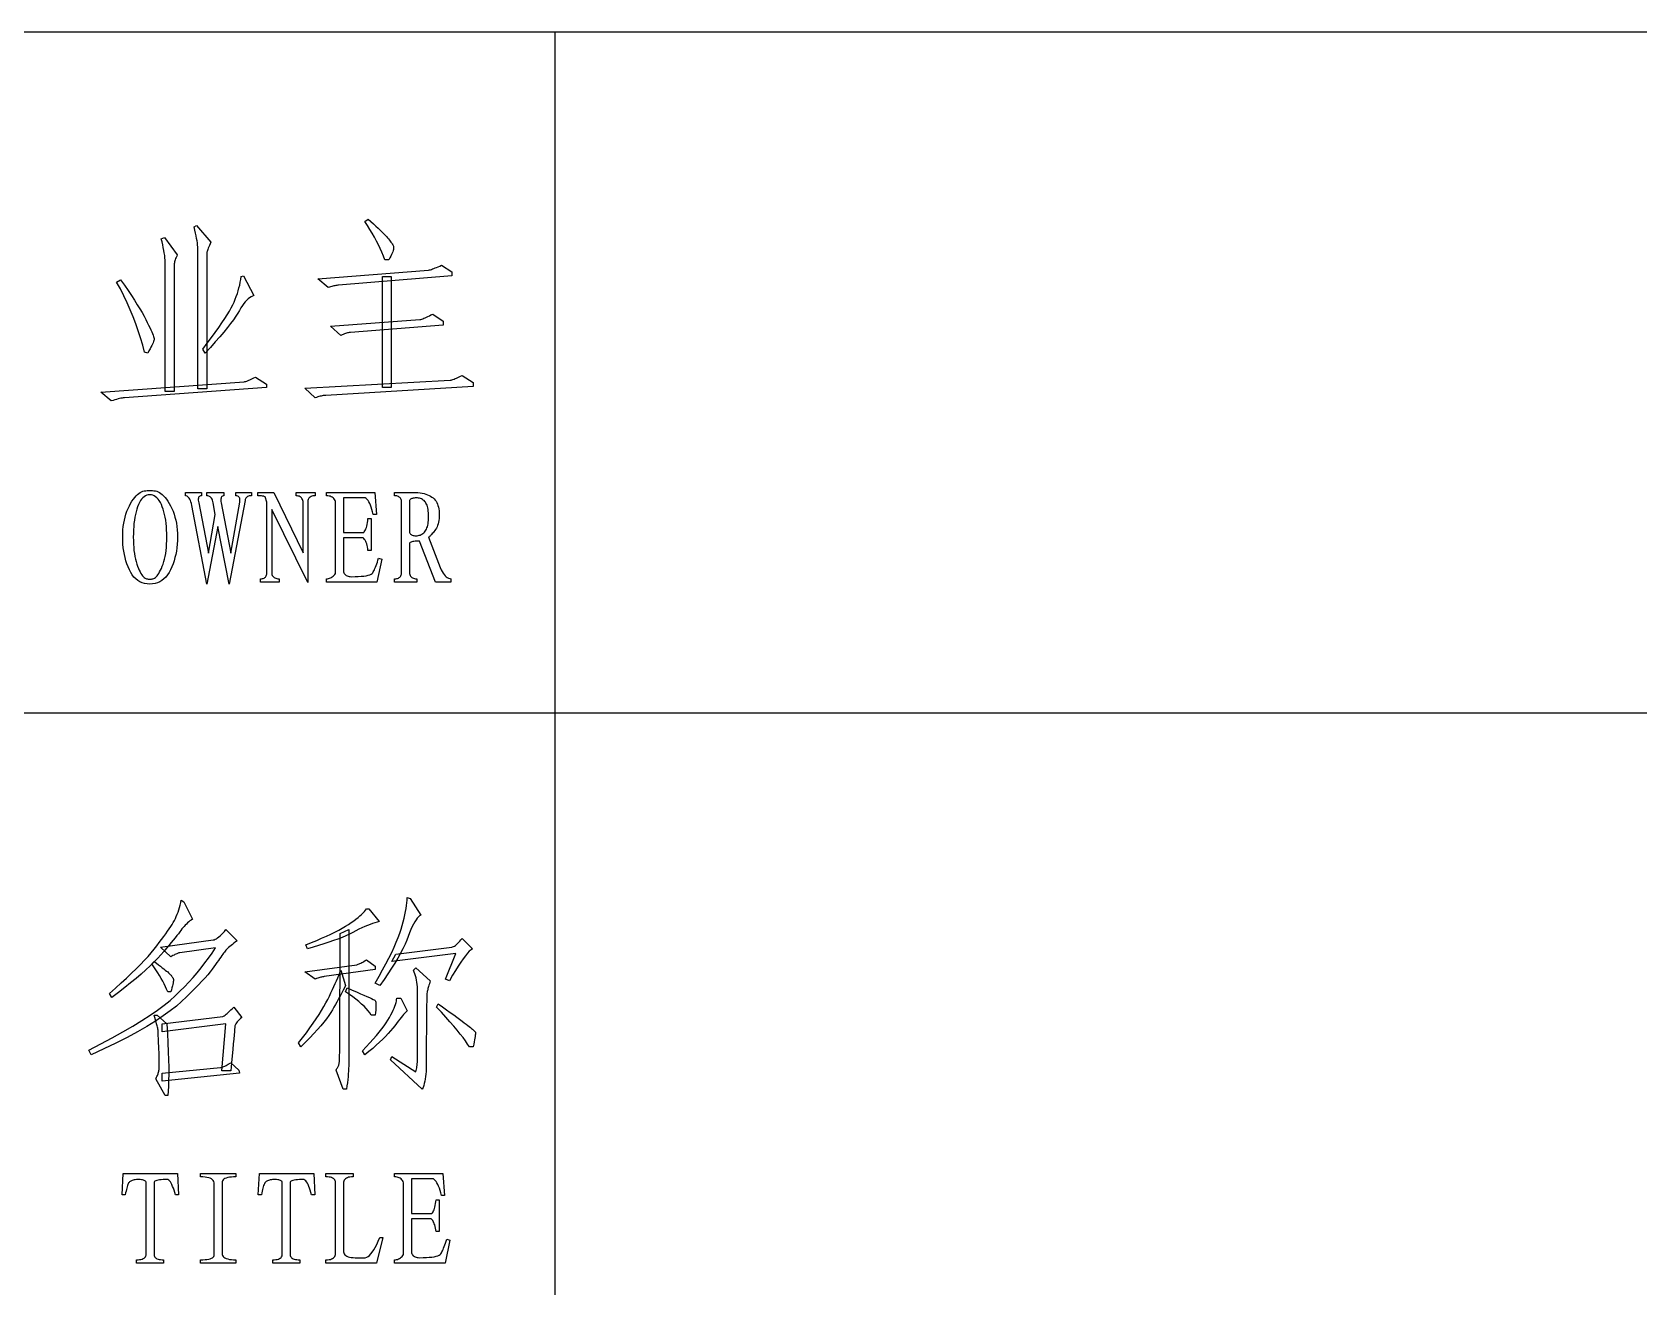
# Model space of a CAD drawing. Extents: x 0 to 420, y 0 to 297.
# Drawn here: x 303.32 to 326.91, y 16.58 to 35 of the extents above; entities that cross this region are included whole.
import ezdxf

# ---------------------------------------------------------------- set-up
doc = ezdxf.new("R2010")
doc.units = 0

msp = doc.modelspace()

# ---------------------------------------------------------------- linework, layer by layer
at = {"color": 7, "lineweight": 25}
for p, q in [((415, 35), (235, 35)), ((311, 5), (311, 35)), ((363, 25), (303, 25))]:
    msp.add_line(p, q, dxfattribs=at)
for points in [[(305.757, 29.76), (305.757, 31.799), (305.757, 31.821), (305.755, 31.846), (305.752, 31.874), (305.748, 31.904), (305.743, 31.936), (305.736, 31.972), (305.729, 32.01), (305.72, 32.05), (305.71, 32.093), (305.699, 32.139), (305.734, 32.162), (305.945, 31.916), (305.934, 31.891), (305.924, 31.868), (305.915, 31.847), (305.907, 31.828), (305.901, 31.81), (305.896, 31.795), (305.892, 31.781), (305.889, 31.77), (305.887, 31.76), (305.886, 31.752), (305.886, 31.726), (305.886, 31.661), (305.886, 31.558), (305.886, 31.416), (305.886, 31.236), (305.886, 31.018), (305.886, 30.761), (305.886, 30.466), (305.886, 30.132), (305.886, 29.76)], [(308.629, 31.846), (308.63, 31.835), (308.629, 31.823), (308.627, 31.809), (308.623, 31.793), (308.617, 31.775), (308.609, 31.756), (308.599, 31.734), (308.587, 31.711), (308.574, 31.685), (308.558, 31.658), (308.5, 31.658), (308.48, 31.712), (308.458, 31.767), (308.434, 31.822), (308.408, 31.877), (308.38, 31.933), (308.349, 31.99), (308.317, 32.047), (308.282, 32.104), (308.245, 32.162), (308.207, 32.221), (308.254, 32.256), (308.294, 32.219), (308.333, 32.185), (308.368, 32.152), (308.401, 32.122), (308.431, 32.093), (308.458, 32.067), (308.483, 32.042), (308.505, 32.019), (308.524, 31.999), (308.541, 31.98), (308.555, 31.963), (308.569, 31.947), (308.581, 31.931), (308.591, 31.917), (308.601, 31.903), (308.609, 31.89), (308.616, 31.877), (308.621, 31.866), (308.626, 31.855)], [(305.406, 29.724), (305.277, 29.724), (305.277, 31.588), (305.276, 31.619), (305.275, 31.652), (305.272, 31.686), (305.268, 31.721), (305.262, 31.758), (305.256, 31.796), (305.248, 31.836), (305.239, 31.877), (305.23, 31.919), (305.218, 31.963), (305.265, 31.986), (305.453, 31.728), (305.444, 31.71), (305.436, 31.692), (305.429, 31.675), (305.423, 31.658), (305.418, 31.642), (305.413, 31.626), (305.41, 31.611), (305.408, 31.597), (305.406, 31.583), (305.406, 31.57), (305.406, 31.54), (305.406, 31.476), (305.406, 31.377), (305.406, 31.244), (305.406, 31.077), (305.406, 30.875), (305.406, 30.639), (305.406, 30.368), (305.406, 30.064)], [(305.863, 30.287), (305.828, 30.346), (305.893, 30.432), (305.954, 30.514), (306.01, 30.591), (306.061, 30.663), (306.108, 30.731), (306.149, 30.793), (306.186, 30.851), (306.218, 30.904), (306.245, 30.953), (306.267, 30.996), (306.286, 31.037), (306.304, 31.078), (306.32, 31.12), (306.335, 31.161), (306.348, 31.203), (306.359, 31.244), (306.369, 31.286), (306.378, 31.328), (306.385, 31.37), (306.39, 31.412), (306.425, 31.424), (306.578, 31.131), (306.557, 31.124), (306.536, 31.115), (306.514, 31.101), (306.493, 31.085), (306.472, 31.065), (306.451, 31.041), (306.43, 31.015), (306.409, 30.984), (306.388, 30.951), (306.367, 30.914), (306.343, 30.873), (306.313, 30.827), (306.277, 30.776), (306.236, 30.721), (306.188, 30.661), (306.135, 30.595), (306.076, 30.526), (306.011, 30.451), (305.94, 30.371)], [(309.144, 31.506), (309.157, 31.509), (309.17, 31.512), (309.186, 31.517), (309.202, 31.523), (309.22, 31.529), (309.24, 31.537), (309.261, 31.545), (309.283, 31.554), (309.307, 31.565), (309.332, 31.576), (309.484, 31.482), (309.484, 31.424), (307.82, 31.283), (307.808, 31.283), (307.795, 31.282), (307.782, 31.28), (307.767, 31.277), (307.753, 31.274), (307.737, 31.27), (307.721, 31.266), (307.704, 31.261), (307.686, 31.255), (307.668, 31.248), (307.515, 31.377)], [(308.464, 29.783), (308.464, 31.412), (308.593, 31.412), (308.593, 29.783)], [(304.621, 31.365), (304.677, 31.283), (304.73, 31.205), (304.779, 31.131), (304.824, 31.062), (304.865, 30.997), (304.903, 30.937), (304.936, 30.881), (304.966, 30.829), (304.991, 30.781), (305.013, 30.738), (305.032, 30.699), (305.049, 30.663), (305.064, 30.63), (305.077, 30.6), (305.088, 30.574), (305.097, 30.551), (305.104, 30.531), (305.109, 30.515), (305.112, 30.502), (305.113, 30.492), (305.112, 30.483), (305.109, 30.471), (305.104, 30.456), (305.098, 30.44), (305.089, 30.42), (305.079, 30.399), (305.067, 30.374), (305.053, 30.348), (305.037, 30.319), (305.019, 30.287), (304.972, 30.299), (304.945, 30.404), (304.915, 30.509), (304.881, 30.613), (304.845, 30.717), (304.805, 30.82), (304.763, 30.923), (304.717, 31.026), (304.669, 31.127), (304.617, 31.229), (304.562, 31.33)], [(309.203, 30.861), (309.355, 30.756), (309.355, 30.697), (307.996, 30.592), (307.986, 30.591), (307.975, 30.59), (307.963, 30.587), (307.951, 30.584), (307.937, 30.58), (307.923, 30.575), (307.907, 30.569), (307.891, 30.562), (307.873, 30.554), (307.855, 30.545), (307.703, 30.685), (309.015, 30.779), (309.028, 30.782), (309.042, 30.786), (309.057, 30.791), (309.073, 30.798), (309.091, 30.806), (309.111, 30.814), (309.132, 30.824), (309.154, 30.835), (309.178, 30.848)], [(306.765, 29.83), (306.765, 29.783), (304.679, 29.631), (304.669, 29.63), (304.656, 29.629), (304.642, 29.627), (304.625, 29.623), (304.606, 29.619), (304.585, 29.614), (304.562, 29.608), (304.537, 29.601), (304.51, 29.593), (304.48, 29.584), (304.328, 29.713), (306.437, 29.865), (306.447, 29.868), (306.459, 29.872), (306.472, 29.876), (306.486, 29.882), (306.502, 29.889), (306.519, 29.896), (306.537, 29.904), (306.557, 29.914), (306.578, 29.924), (306.601, 29.935)], [(307.328, 29.771), (309.461, 29.889), (309.473, 29.891), (309.486, 29.895), (309.501, 29.9), (309.517, 29.905), (309.534, 29.912), (309.552, 29.919), (309.571, 29.928), (309.592, 29.937), (309.613, 29.948), (309.636, 29.959), (309.8, 29.853), (309.8, 29.795), (307.632, 29.666), (307.62, 29.666), (307.608, 29.664), (307.594, 29.663), (307.58, 29.66), (307.565, 29.657), (307.549, 29.653), (307.533, 29.649), (307.516, 29.643), (307.499, 29.637), (307.48, 29.631)], [(304.749, 28.043), (304.768, 28.079), (304.788, 28.112), (304.808, 28.141), (304.828, 28.168), (304.847, 28.191), (304.867, 28.211), (304.887, 28.227), (304.908, 28.241), (304.928, 28.251), (304.948, 28.258), (304.968, 28.263), (304.989, 28.267), (305.009, 28.27), (305.029, 28.271), (305.05, 28.272), (305.07, 28.271), (305.09, 28.27), (305.111, 28.267), (305.131, 28.263), (305.151, 28.258), (305.171, 28.251), (305.192, 28.241), (305.212, 28.227), (305.232, 28.211), (305.253, 28.191), (305.273, 28.168), (305.293, 28.141), (305.314, 28.112), (305.334, 28.079), (305.354, 28.043), (305.374, 28.005), (305.391, 27.965), (305.406, 27.923), (305.419, 27.88), (305.43, 27.835), (305.44, 27.789), (305.447, 27.741), (305.452, 27.691), (305.455, 27.639), (305.456, 27.586), (305.455, 27.533), (305.452, 27.481), (305.447, 27.43), (305.44, 27.38), (305.43, 27.331), (305.419, 27.284), (305.406, 27.238), (305.391, 27.193), (305.374, 27.149), (305.354, 27.106), (305.333, 27.066), (305.31, 27.03), (305.284, 26.998), (305.257, 26.971), (305.227, 26.948), (305.196, 26.929), (305.162, 26.914), (305.127, 26.903), (305.089, 26.897), (305.05, 26.895), (305.01, 26.897), (304.973, 26.903), (304.937, 26.914), (304.904, 26.929), (304.873, 26.948), (304.844, 26.971), (304.817, 26.998), (304.792, 27.03), (304.769, 27.066), (304.749, 27.106), (304.73, 27.149), (304.714, 27.193), (304.699, 27.238), (304.686, 27.284), (304.676, 27.331), (304.667, 27.38), (304.66, 27.43), (304.655, 27.481), (304.652, 27.533), (304.651, 27.586), (304.652, 27.639), (304.655, 27.691), (304.66, 27.741), (304.667, 27.789), (304.676, 27.835), (304.686, 27.88), (304.699, 27.923), (304.714, 27.965), (304.73, 28.005)], [(304.807, 27.586), (304.808, 27.533), (304.81, 27.483), (304.813, 27.434), (304.817, 27.388), (304.823, 27.344), (304.83, 27.302), (304.838, 27.263), (304.847, 27.225), (304.858, 27.19), (304.87, 27.157), (304.882, 27.126), (304.895, 27.098), (304.907, 27.073), (304.919, 27.051), (304.931, 27.032), (304.943, 27.015), (304.955, 27.001), (304.967, 26.99), (304.979, 26.982), (304.991, 26.977), (305.003, 26.973), (305.014, 26.971), (305.026, 26.969), (305.038, 26.968), (305.05, 26.967), (305.061, 26.968), (305.073, 26.969), (305.085, 26.971), (305.096, 26.973), (305.108, 26.977), (305.12, 26.982), (305.132, 26.99), (305.144, 27.001), (305.156, 27.015), (305.169, 27.032), (305.181, 27.051), (305.194, 27.073), (305.207, 27.098), (305.22, 27.126), (305.233, 27.157), (305.246, 27.19), (305.257, 27.225), (305.267, 27.263), (305.276, 27.302), (305.283, 27.344), (305.289, 27.388), (305.294, 27.434), (305.297, 27.483), (305.299, 27.533), (305.3, 27.586), (305.299, 27.639), (305.297, 27.69), (305.294, 27.74), (305.289, 27.787), (305.283, 27.832), (305.276, 27.876), (305.267, 27.918), (305.257, 27.958), (305.246, 27.996), (305.233, 28.032), (305.219, 28.065), (305.205, 28.095), (305.189, 28.121), (305.172, 28.144), (305.154, 28.163), (305.135, 28.179), (305.115, 28.192), (305.094, 28.2), (305.072, 28.206), (305.05, 28.207), (305.027, 28.206), (305.005, 28.2), (304.984, 28.192), (304.965, 28.179), (304.946, 28.163), (304.929, 28.144), (304.912, 28.121), (304.897, 28.095), (304.883, 28.065), (304.87, 28.032), (304.858, 27.996), (304.847, 27.958), (304.838, 27.918), (304.83, 27.876), (304.823, 27.832), (304.817, 27.787), (304.813, 27.74), (304.81, 27.69), (304.808, 27.639)], [(306.542, 28.192), (306.525, 28.191), (306.51, 28.189), (306.497, 28.185), (306.486, 28.181), (306.475, 28.174), (306.467, 28.166), (306.46, 28.157), (306.454, 28.147), (306.45, 28.135), (306.448, 28.121), (306.214, 26.895), (306.05, 27.739), (305.885, 26.895), (305.667, 28.051), (305.66, 28.078), (305.653, 28.102), (305.645, 28.123), (305.637, 28.141), (305.628, 28.157), (305.618, 28.169), (305.608, 28.179), (305.597, 28.186), (305.585, 28.19), (305.573, 28.192), (305.573, 28.239), (305.807, 28.239), (305.807, 28.192), (305.796, 28.191), (305.786, 28.188), (305.778, 28.183), (305.771, 28.176), (305.766, 28.166), (305.763, 28.155), (305.762, 28.142), (305.762, 28.127), (305.764, 28.109), (305.768, 28.09), (305.909, 27.348), (306.01, 27.918), (305.979, 28.09), (305.975, 28.109), (305.97, 28.127), (305.964, 28.142), (305.957, 28.155), (305.948, 28.166), (305.938, 28.176), (305.927, 28.183), (305.914, 28.188), (305.901, 28.191), (305.885, 28.192), (305.885, 28.239), (306.135, 28.239), (306.135, 28.192), (306.125, 28.191), (306.116, 28.188), (306.109, 28.183), (306.103, 28.176), (306.098, 28.166), (306.095, 28.155), (306.093, 28.142), (306.093, 28.127), (306.094, 28.109), (306.096, 28.09), (306.237, 27.348), (306.37, 28.098), (306.372, 28.116), (306.373, 28.132), (306.372, 28.146), (306.369, 28.158), (306.364, 28.168), (306.358, 28.177), (306.35, 28.183), (306.34, 28.188), (306.328, 28.191), (306.315, 28.192), (306.315, 28.239), (306.542, 28.239)], [(306.768, 28.098), (306.745, 28.176), (306.738, 28.179), (306.73, 28.182), (306.722, 28.184), (306.712, 28.186), (306.702, 28.188), (306.69, 28.189), (306.678, 28.19), (306.665, 28.191), (306.651, 28.192), (306.635, 28.192), (306.635, 28.239), (306.87, 28.239), (307.3, 27.356), (307.3, 28.106), (307.296, 28.122), (307.29, 28.137), (307.284, 28.15), (307.276, 28.161), (307.266, 28.17), (307.255, 28.178), (307.243, 28.184), (307.23, 28.188), (307.214, 28.191), (307.198, 28.192), (307.198, 28.239), (307.479, 28.239), (307.479, 28.192), (307.461, 28.191), (307.445, 28.189), (307.43, 28.185), (307.417, 28.181), (307.405, 28.174), (307.395, 28.166), (307.386, 28.157), (307.379, 28.147), (307.374, 28.135), (307.37, 28.121), (307.37, 26.918), (306.839, 27.989), (306.839, 27.051), (306.843, 27.036), (306.848, 27.023), (306.855, 27.011), (306.864, 27.001), (306.874, 26.993), (306.885, 26.986), (306.899, 26.98), (306.914, 26.976), (306.93, 26.974), (306.948, 26.973), (306.948, 26.926), (306.675, 26.926), (306.675, 26.973), (306.69, 26.974), (306.703, 26.976), (306.716, 26.979), (306.727, 26.984), (306.737, 26.991), (306.746, 26.998), (306.753, 27.007), (306.76, 27.018), (306.765, 27.03), (306.768, 27.043)], [(308.331, 27.918), (308.321, 27.957), (308.311, 27.993), (308.301, 28.025), (308.29, 28.055), (308.278, 28.08), (308.266, 28.103), (308.254, 28.122), (308.241, 28.138), (308.227, 28.151), (308.214, 28.161), (307.893, 28.161), (307.893, 27.653), (307.931, 27.653), (307.968, 27.653), (308.002, 27.653), (308.035, 27.653), (308.065, 27.653), (308.094, 27.653), (308.121, 27.653), (308.146, 27.653), (308.169, 27.653), (308.19, 27.653), (308.199, 27.663), (308.208, 27.676), (308.215, 27.691), (308.223, 27.708), (308.229, 27.727), (308.235, 27.748), (308.241, 27.772), (308.245, 27.798), (308.249, 27.826), (308.253, 27.856), (308.3, 27.856), (308.3, 27.387), (308.253, 27.387), (308.249, 27.414), (308.245, 27.44), (308.24, 27.463), (308.234, 27.485), (308.227, 27.504), (308.22, 27.522), (308.212, 27.538), (308.203, 27.552), (308.193, 27.564), (308.182, 27.575), (308.146, 27.575), (308.111, 27.575), (308.078, 27.575), (308.046, 27.575), (308.016, 27.575), (307.988, 27.575), (307.962, 27.575), (307.937, 27.575), (307.914, 27.575), (307.893, 27.575), (307.893, 27.075), (307.899, 27.061), (307.905, 27.049), (307.914, 27.039), (307.923, 27.03), (307.934, 27.022), (307.947, 27.016), (307.961, 27.011), (307.976, 27.007), (307.992, 27.005), (308.01, 27.004), (308.063, 27.005), (308.111, 27.007), (308.153, 27.01), (308.192, 27.014), (308.225, 27.019), (308.254, 27.025), (308.278, 27.033), (308.298, 27.042), (308.313, 27.052), (308.323, 27.063), (308.331, 27.076), (308.339, 27.09), (308.347, 27.107), (308.355, 27.125), (308.364, 27.146), (308.373, 27.168), (308.382, 27.193), (308.391, 27.219), (308.4, 27.247), (308.409, 27.278), (308.456, 27.262), (308.385, 26.926), (307.643, 26.926), (307.643, 26.973), (307.659, 26.974), (307.674, 26.976), (307.688, 26.98), (307.702, 26.986), (307.716, 26.993), (307.729, 27.001), (307.741, 27.011), (307.753, 27.023), (307.765, 27.036), (307.776, 27.051), (307.776, 28.106), (307.769, 28.122), (307.761, 28.137), (307.751, 28.15), (307.74, 28.161), (307.727, 28.17), (307.713, 28.178), (307.698, 28.184), (307.681, 28.188), (307.663, 28.191), (307.643, 28.192), (307.643, 28.239), (308.354, 28.239), (308.378, 27.918)], [(308.862, 27.496), (308.862, 27.051), (308.866, 27.036), (308.871, 27.023), (308.878, 27.011), (308.887, 27.001), (308.897, 26.993), (308.909, 26.986), (308.922, 26.98), (308.937, 26.976), (308.953, 26.974), (308.971, 26.973), (308.971, 26.926), (308.643, 26.926), (308.643, 26.973), (308.66, 26.974), (308.675, 26.976), (308.689, 26.979), (308.701, 26.984), (308.712, 26.991), (308.721, 26.998), (308.729, 27.007), (308.736, 27.018), (308.741, 27.03), (308.745, 27.043), (308.745, 28.121), (308.741, 28.135), (308.736, 28.147), (308.729, 28.157), (308.721, 28.166), (308.712, 28.174), (308.701, 28.181), (308.689, 28.185), (308.675, 28.189), (308.66, 28.191), (308.643, 28.192), (308.643, 28.239), (308.987, 28.239), (309.019, 28.235), (309.049, 28.23), (309.077, 28.224), (309.104, 28.216), (309.129, 28.207), (309.152, 28.197), (309.173, 28.186), (309.192, 28.174), (309.21, 28.16), (309.225, 28.145), (309.239, 28.129), (309.252, 28.111), (309.263, 28.091), (309.273, 28.071), (309.281, 28.048), (309.288, 28.024), (309.293, 27.999), (309.297, 27.972), (309.299, 27.944), (309.3, 27.914), (309.299, 27.885), (309.297, 27.856), (309.294, 27.829), (309.289, 27.804), (309.283, 27.78), (309.276, 27.757), (309.267, 27.736), (309.257, 27.716), (309.246, 27.697), (309.233, 27.68), (309.22, 27.664), (309.208, 27.65), (309.197, 27.637), (309.187, 27.625), (309.177, 27.615), (309.169, 27.606), (309.161, 27.598), (309.154, 27.591), (309.148, 27.586), (309.143, 27.582), (309.315, 27.137), (309.328, 27.107), (309.341, 27.081), (309.355, 27.057), (309.37, 27.036), (309.385, 27.018), (309.401, 27.003), (309.418, 26.991), (309.435, 26.982), (309.453, 26.976), (309.471, 26.973), (309.471, 26.926), (309.245, 26.926), (309.01, 27.528), (308.987, 27.527), (308.965, 27.526), (308.945, 27.525), (308.927, 27.523), (308.911, 27.52), (308.897, 27.516), (308.885, 27.512), (308.875, 27.508), (308.868, 27.502)], [(309.096, 28.098), (309.087, 28.11), (309.076, 28.121), (309.065, 28.13), (309.053, 28.138), (309.04, 28.145), (309.026, 28.151), (309.012, 28.155), (308.996, 28.158), (308.98, 28.16), (308.964, 28.161), (308.947, 28.16), (308.932, 28.159), (308.918, 28.157), (308.906, 28.154), (308.895, 28.151), (308.886, 28.146), (308.878, 28.141), (308.871, 28.136), (308.866, 28.129), (308.862, 28.121), (308.862, 27.653), (308.866, 27.644), (308.871, 27.636), (308.877, 27.629), (308.885, 27.623), (308.893, 27.618), (308.903, 27.613), (308.915, 27.61), (308.927, 27.608), (308.941, 27.606), (308.956, 27.606), (308.973, 27.606), (308.989, 27.608), (309.004, 27.612), (309.019, 27.616), (309.033, 27.622), (309.046, 27.63), (309.059, 27.638), (309.071, 27.648), (309.082, 27.66), (309.093, 27.672), (309.102, 27.686), (309.111, 27.702), (309.118, 27.719), (309.125, 27.738), (309.131, 27.759), (309.135, 27.781), (309.139, 27.805), (309.141, 27.831), (309.143, 27.858), (309.143, 27.887), (309.143, 27.916), (309.141, 27.943), (309.139, 27.968), (309.136, 27.992), (309.132, 28.014), (309.126, 28.034), (309.12, 28.053), (309.113, 28.07), (309.105, 28.085)], [(305.394, 21.928), (305.41, 21.956), (305.425, 21.986), (305.439, 22.016), (305.452, 22.048), (305.464, 22.08), (305.476, 22.113), (305.486, 22.147), (305.495, 22.183), (305.504, 22.219), (305.511, 22.256), (305.547, 22.232), (305.675, 21.974), (305.657, 21.962), (305.639, 21.949), (305.621, 21.935), (305.603, 21.92), (305.586, 21.904), (305.569, 21.887), (305.553, 21.869), (305.537, 21.851), (305.521, 21.831), (305.505, 21.81), (305.489, 21.788), (305.469, 21.762), (305.447, 21.734), (305.422, 21.703), (305.394, 21.668), (305.363, 21.631), (305.33, 21.591), (305.294, 21.548), (305.254, 21.502), (305.213, 21.453), (305.166, 21.401), (305.114, 21.347), (305.057, 21.291), (304.993, 21.232), (304.924, 21.17), (304.849, 21.106), (304.768, 21.04), (304.682, 20.971), (304.59, 20.9), (304.492, 20.826), (304.457, 20.885), (304.546, 20.963), (304.629, 21.038), (304.708, 21.111), (304.781, 21.18), (304.849, 21.246), (304.912, 21.31), (304.97, 21.371), (305.023, 21.428), (305.07, 21.483), (305.113, 21.535), (305.152, 21.584), (305.188, 21.631), (305.222, 21.676), (305.254, 21.719), (305.283, 21.759), (305.31, 21.797), (305.334, 21.833), (305.357, 21.867), (305.377, 21.898)], [(308.429, 21.002), (308.359, 21.037), (308.416, 21.136), (308.468, 21.23), (308.516, 21.32), (308.561, 21.405), (308.601, 21.487), (308.637, 21.564), (308.669, 21.636), (308.697, 21.704), (308.72, 21.768), (308.74, 21.828), (308.757, 21.884), (308.772, 21.938), (308.785, 21.99), (308.796, 22.04), (308.806, 22.087), (308.814, 22.132), (308.82, 22.175), (308.824, 22.216), (308.827, 22.255), (308.828, 22.291), (308.875, 22.279), (309.027, 22.033), (309.01, 22.024), (308.993, 22.009), (308.976, 21.99), (308.959, 21.967), (308.941, 21.938), (308.922, 21.904), (308.904, 21.866), (308.884, 21.823), (308.865, 21.775), (308.845, 21.723), (308.823, 21.666), (308.797, 21.606), (308.766, 21.542), (308.731, 21.475), (308.692, 21.405), (308.648, 21.331), (308.6, 21.254), (308.547, 21.173), (308.49, 21.089)], [(307.966, 21.898), (308.006, 21.925), (308.043, 21.951), (308.076, 21.975), (308.107, 22), (308.135, 22.023), (308.16, 22.045), (308.182, 22.067), (308.201, 22.088), (308.217, 22.108), (308.23, 22.127), (308.265, 22.127), (308.418, 21.939), (308.386, 21.931), (308.353, 21.922), (308.319, 21.91), (308.283, 21.897), (308.245, 21.882), (308.205, 21.866), (308.164, 21.847), (308.121, 21.827), (308.077, 21.805), (308.031, 21.781), (307.982, 21.757), (307.929, 21.732), (307.872, 21.708), (307.812, 21.684), (307.747, 21.66), (307.678, 21.636), (307.605, 21.612), (307.528, 21.588), (307.448, 21.564), (307.363, 21.541), (307.339, 21.599), (307.422, 21.632), (307.5, 21.664), (307.573, 21.695), (307.642, 21.726), (307.707, 21.756), (307.768, 21.786), (307.824, 21.815), (307.876, 21.843), (307.923, 21.871)], [(306.168, 21.822), (306.332, 21.658), (306.307, 21.64), (306.283, 21.622), (306.262, 21.605), (306.242, 21.589), (306.223, 21.573), (306.207, 21.558), (306.191, 21.544), (306.178, 21.531), (306.166, 21.518), (306.156, 21.506), (306.146, 21.493), (306.134, 21.478), (306.121, 21.461), (306.107, 21.441), (306.091, 21.419), (306.074, 21.395), (306.056, 21.369), (306.036, 21.341), (306.015, 21.31), (305.992, 21.277), (305.966, 21.242), (305.935, 21.202), (305.9, 21.16), (305.86, 21.114), (305.815, 21.065), (305.765, 21.012), (305.71, 20.956), (305.651, 20.897), (305.586, 20.834), (305.517, 20.767), (305.44, 20.698), (305.35, 20.627), (305.247, 20.554), (305.133, 20.479), (305.006, 20.401), (304.867, 20.322), (304.715, 20.24), (304.552, 20.156), (304.376, 20.07), (304.187, 19.982), (304.152, 20.053), (304.331, 20.145), (304.499, 20.234), (304.655, 20.321), (304.8, 20.405), (304.933, 20.486), (305.054, 20.564), (305.164, 20.64), (305.262, 20.713), (305.349, 20.782), (305.423, 20.849), (305.492, 20.916), (305.558, 20.983), (305.622, 21.051), (305.684, 21.119), (305.744, 21.189), (305.802, 21.26), (305.859, 21.332), (305.913, 21.404), (305.965, 21.478), (306.015, 21.553), (305.488, 21.482), (305.478, 21.48), (305.468, 21.476), (305.457, 21.472), (305.445, 21.467), (305.432, 21.462), (305.419, 21.456), (305.405, 21.449), (305.39, 21.441), (305.375, 21.433), (305.359, 21.424), (305.207, 21.564), (305.98, 21.67), (305.995, 21.673), (306.01, 21.68), (306.027, 21.688), (306.044, 21.7), (306.062, 21.714), (306.081, 21.73), (306.102, 21.749), (306.123, 21.771), (306.145, 21.795)], [(307.843, 21.764), (307.972, 21.822), (307.972, 19.889), (307.972, 19.855), (307.971, 19.82), (307.969, 19.783), (307.967, 19.744), (307.964, 19.704), (307.96, 19.662), (307.955, 19.619), (307.95, 19.574), (307.944, 19.527), (307.937, 19.478), (307.89, 19.478), (307.785, 19.76), (307.792, 19.771), (307.798, 19.782), (307.804, 19.793), (307.809, 19.804), (307.814, 19.814), (307.819, 19.824), (307.823, 19.833), (307.826, 19.842), (307.829, 19.851), (307.832, 19.859), (307.834, 19.886), (307.836, 19.949), (307.838, 20.048), (307.839, 20.184), (307.84, 20.356), (307.842, 20.564), (307.842, 20.81), (307.843, 21.091), (307.843, 21.409)], [(309.636, 21.693), (309.789, 21.541), (309.766, 21.526), (309.741, 21.503), (309.714, 21.474), (309.684, 21.438), (309.651, 21.394), (309.616, 21.344), (309.578, 21.287), (309.537, 21.222), (309.494, 21.151), (309.449, 21.072), (309.39, 21.096), (309.543, 21.471), (308.605, 21.353), (308.664, 21.459), (309.484, 21.564), (309.496, 21.568), (309.509, 21.573), (309.522, 21.581), (309.536, 21.591), (309.551, 21.602), (309.567, 21.616), (309.583, 21.632), (309.6, 21.651), (309.618, 21.671)], [(305.336, 21.178), (305.345, 21.168), (305.353, 21.16), (305.361, 21.151), (305.367, 21.143), (305.374, 21.135), (305.379, 21.128), (305.384, 21.121), (305.388, 21.114), (305.391, 21.107), (305.394, 21.101), (305.396, 21.094), (305.397, 21.084), (305.396, 21.072), (305.394, 21.056), (305.391, 21.038), (305.387, 21.018), (305.382, 20.994), (305.375, 20.968), (305.368, 20.94), (305.359, 20.908), (305.312, 20.908), (305.297, 20.946), (305.28, 20.984), (305.262, 21.024), (305.241, 21.064), (305.218, 21.104), (305.194, 21.146), (305.168, 21.188), (305.14, 21.231), (305.11, 21.274), (305.078, 21.318), (305.113, 21.353), (305.147, 21.328), (305.178, 21.305), (305.207, 21.283), (305.233, 21.263), (305.256, 21.245), (305.277, 21.228), (305.296, 21.213), (305.312, 21.2), (305.325, 21.188)], [(308.089, 21.307), (308.099, 21.309), (308.11, 21.313), (308.122, 21.318), (308.134, 21.323), (308.148, 21.33), (308.163, 21.337), (308.178, 21.346), (308.194, 21.355), (308.212, 21.366), (308.23, 21.377), (308.359, 21.283), (308.359, 21.236), (307.609, 21.131), (307.601, 21.13), (307.593, 21.129), (307.583, 21.128), (307.572, 21.125), (307.559, 21.122), (307.546, 21.118), (307.531, 21.114), (307.515, 21.108), (307.498, 21.102), (307.48, 21.096), (307.328, 21.201)], [(308.98, 20.908), (308.98, 20.945), (308.978, 20.981), (308.975, 21.015), (308.971, 21.049), (308.965, 21.081), (308.959, 21.112), (308.951, 21.142), (308.943, 21.171), (308.933, 21.198), (308.922, 21.224), (308.957, 21.26), (309.168, 21.072), (309.161, 21.049), (309.154, 21.028), (309.149, 21.008), (309.143, 20.989), (309.138, 20.971), (309.134, 20.955), (309.13, 20.94), (309.126, 20.926), (309.123, 20.913), (309.121, 20.902), (309.118, 20.882), (309.117, 20.842), (309.115, 20.783), (309.113, 20.703), (309.112, 20.605), (309.111, 20.487), (309.11, 20.349), (309.109, 20.192), (309.109, 20.015), (309.109, 19.818), (309.108, 19.777), (309.107, 19.737), (309.104, 19.699), (309.1, 19.663), (309.094, 19.628), (309.088, 19.595), (309.08, 19.563), (309.072, 19.533), (309.062, 19.505), (309.05, 19.478), (308.582, 19.912), (308.605, 19.959), (308.957, 19.736), (308.961, 19.753), (308.965, 19.771), (308.969, 19.79), (308.972, 19.809), (308.974, 19.83), (308.976, 19.852), (308.978, 19.874), (308.979, 19.897), (308.98, 19.922), (308.98, 19.947)], [(307.234, 20.158), (307.293, 20.234), (307.349, 20.307), (307.4, 20.378), (307.449, 20.446), (307.493, 20.511), (307.534, 20.574), (307.572, 20.633), (307.605, 20.691), (307.635, 20.745), (307.662, 20.797), (307.686, 20.846), (307.709, 20.894), (307.731, 20.941), (307.752, 20.986), (307.772, 21.03), (307.79, 21.072), (307.808, 21.112), (307.825, 21.151), (307.841, 21.189), (307.855, 21.224), (307.925, 21.002), (307.909, 20.969), (307.891, 20.935), (307.874, 20.901), (307.855, 20.866), (307.836, 20.83), (307.816, 20.794), (307.796, 20.758), (307.775, 20.721), (307.754, 20.683), (307.732, 20.644), (307.707, 20.604), (307.678, 20.561), (307.644, 20.514), (307.605, 20.464), (307.561, 20.411), (307.512, 20.355), (307.458, 20.296), (307.4, 20.234), (307.337, 20.168), (307.269, 20.099)], [(307.925, 20.908), (307.949, 20.967), (308.02, 20.935), (308.085, 20.907), (308.143, 20.881), (308.194, 20.859), (308.237, 20.839), (308.274, 20.823), (308.304, 20.809), (308.328, 20.798), (308.344, 20.79), (308.353, 20.785), (308.358, 20.78), (308.363, 20.771), (308.366, 20.758), (308.368, 20.742), (308.369, 20.722), (308.369, 20.699), (308.368, 20.671), (308.366, 20.641), (308.363, 20.606), (308.359, 20.568), (308.3, 20.568), (308.28, 20.599), (308.255, 20.631), (308.227, 20.663), (308.195, 20.696), (308.16, 20.729), (308.12, 20.764), (308.077, 20.799), (308.03, 20.834), (307.98, 20.871)], [(308.646, 20.41), (308.617, 20.373), (308.585, 20.335), (308.55, 20.295), (308.511, 20.254), (308.469, 20.212), (308.423, 20.169), (308.374, 20.124), (308.322, 20.078), (308.266, 20.031), (308.207, 19.982), (308.172, 20.041), (308.228, 20.101), (308.281, 20.158), (308.33, 20.213), (308.376, 20.266), (308.418, 20.316), (308.456, 20.364), (308.49, 20.41), (308.52, 20.453), (308.547, 20.494), (308.57, 20.533), (308.59, 20.57), (308.608, 20.604), (308.624, 20.637), (308.637, 20.668), (308.649, 20.697), (308.659, 20.724), (308.666, 20.75), (308.671, 20.773), (308.674, 20.795), (308.675, 20.814), (308.734, 20.814), (308.828, 20.627), (308.818, 20.618), (308.805, 20.607), (308.792, 20.593), (308.776, 20.575), (308.759, 20.555), (308.74, 20.532), (308.719, 20.506), (308.697, 20.477), (308.672, 20.445)], [(305.136, 19.631), (305.143, 19.643), (305.149, 19.654), (305.155, 19.666), (305.161, 19.679), (305.166, 19.691), (305.17, 19.703), (305.174, 19.716), (305.178, 19.728), (305.181, 19.741), (305.183, 19.754), (305.185, 19.768), (305.187, 19.787), (305.188, 19.809), (305.189, 19.834), (305.189, 19.864), (305.189, 19.897), (305.188, 19.933), (305.187, 19.973), (305.185, 20.017), (305.183, 20.064), (305.181, 20.111), (305.179, 20.154), (305.177, 20.192), (305.176, 20.227), (305.174, 20.256), (305.173, 20.282), (305.173, 20.303), (305.172, 20.319), (305.172, 20.332), (305.172, 20.34), (305.171, 20.347), (305.169, 20.358), (305.166, 20.373), (305.162, 20.39), (305.157, 20.411), (305.15, 20.436), (305.143, 20.464), (305.134, 20.495), (305.124, 20.53), (305.113, 20.568), (305.16, 20.568), (305.3, 20.439), (305.309, 20.294), (305.316, 20.157), (305.321, 20.029), (305.325, 19.911), (305.327, 19.801), (305.327, 19.7), (305.326, 19.608), (305.323, 19.524), (305.318, 19.45), (305.312, 19.385), (305.277, 19.385)], [(305.23, 20.322), (305.23, 20.439), (306.121, 20.545), (306.131, 20.55), (306.142, 20.558), (306.155, 20.567), (306.169, 20.579), (306.185, 20.592), (306.202, 20.607), (306.221, 20.624), (306.241, 20.642), (306.262, 20.663), (306.285, 20.685), (306.402, 20.533), (306.382, 20.515), (306.364, 20.498), (306.348, 20.482), (306.334, 20.467), (306.323, 20.453), (306.313, 20.44), (306.306, 20.428), (306.301, 20.417), (306.298, 20.407), (306.297, 20.398), (306.296, 20.384), (306.294, 20.359), (306.291, 20.323), (306.287, 20.275), (306.282, 20.215), (306.275, 20.144), (306.268, 20.062), (306.259, 19.969), (306.249, 19.864), (306.238, 19.748), (306.109, 19.748), (306.168, 20.439)], [(309.718, 20.416), (309.738, 20.4), (309.757, 20.386), (309.773, 20.372), (309.787, 20.361), (309.799, 20.35), (309.809, 20.341), (309.817, 20.333), (309.823, 20.326), (309.828, 20.32), (309.83, 20.316), (309.83, 20.311), (309.83, 20.302), (309.83, 20.289), (309.828, 20.273), (309.825, 20.253), (309.822, 20.23), (309.818, 20.203), (309.813, 20.172), (309.807, 20.138), (309.8, 20.099), (309.742, 20.099), (309.716, 20.141), (309.685, 20.187), (309.649, 20.236), (309.609, 20.289), (309.563, 20.346), (309.513, 20.406), (309.457, 20.47), (309.397, 20.538), (309.332, 20.61), (309.261, 20.685), (309.285, 20.732), (309.348, 20.687), (309.407, 20.645), (309.462, 20.605), (309.512, 20.569), (309.557, 20.536), (309.598, 20.506), (309.635, 20.479), (309.667, 20.455), (309.695, 20.434)], [(305.23, 19.596), (305.23, 19.713), (306.086, 19.795), (306.098, 19.798), (306.11, 19.801), (306.124, 19.806), (306.138, 19.812), (306.153, 19.818), (306.169, 19.826), (306.185, 19.834), (306.202, 19.844), (306.22, 19.854), (306.238, 19.865), (306.355, 19.76), (306.367, 19.713)], [(305.315, 18.153), (305.279, 18.152), (305.247, 18.151), (305.218, 18.149), (305.193, 18.146), (305.171, 18.143), (305.152, 18.139), (305.137, 18.134), (305.125, 18.128), (305.117, 18.121), (305.112, 18.114), (305.112, 17.036), (305.116, 17.024), (305.123, 17.013), (305.131, 17.004), (305.142, 16.996), (305.155, 16.989), (305.17, 16.983), (305.188, 16.979), (305.207, 16.976), (305.229, 16.974), (305.253, 16.973), (305.253, 16.926), (304.854, 16.926), (304.854, 16.973), (304.878, 16.974), (304.9, 16.976), (304.919, 16.979), (304.937, 16.984), (304.952, 16.991), (304.965, 16.998), (304.976, 17.007), (304.984, 17.018), (304.991, 17.03), (304.995, 17.043), (304.995, 18.114), (304.991, 18.121), (304.985, 18.128), (304.977, 18.134), (304.967, 18.139), (304.956, 18.143), (304.942, 18.146), (304.927, 18.149), (304.91, 18.151), (304.891, 18.152), (304.87, 18.153), (304.852, 18.151), (304.835, 18.148), (304.819, 18.146), (304.805, 18.142), (304.792, 18.138), (304.78, 18.133), (304.769, 18.128), (304.76, 18.123), (304.752, 18.116), (304.745, 18.11), (304.739, 18.102), (304.733, 18.091), (304.727, 18.078), (304.721, 18.063), (304.716, 18.046), (304.71, 18.027), (304.705, 18.005), (304.7, 17.981), (304.695, 17.955), (304.69, 17.926), (304.643, 17.926), (304.659, 18.239), (305.456, 18.239), (305.471, 17.926), (305.425, 17.926), (305.415, 17.962), (305.405, 17.995), (305.395, 18.025), (305.385, 18.052), (305.374, 18.077), (305.363, 18.098), (305.351, 18.116), (305.34, 18.131), (305.328, 18.143)], [(306.112, 18.121), (306.112, 17.051), (306.117, 17.036), (306.125, 17.023), (306.137, 17.011), (306.152, 17.001), (306.171, 16.993), (306.193, 16.986), (306.218, 16.98), (306.247, 16.976), (306.279, 16.974), (306.315, 16.973), (306.315, 16.926), (305.792, 16.926), (305.792, 16.973), (305.828, 16.974), (305.86, 16.976), (305.889, 16.979), (305.914, 16.983), (305.936, 16.989), (305.955, 16.996), (305.97, 17.004), (305.982, 17.013), (305.99, 17.024), (305.995, 17.036), (305.995, 18.106), (305.99, 18.122), (305.982, 18.137), (305.97, 18.15), (305.955, 18.161), (305.936, 18.17), (305.914, 18.178), (305.889, 18.184), (305.86, 18.188), (305.828, 18.191), (305.792, 18.192), (305.792, 18.239), (306.315, 18.239), (306.315, 18.192), (306.279, 18.191), (306.247, 18.189), (306.218, 18.185), (306.193, 18.181), (306.171, 18.174), (306.152, 18.166), (306.137, 18.157), (306.125, 18.147), (306.117, 18.135)], [(307.315, 18.153), (307.279, 18.152), (307.247, 18.151), (307.218, 18.149), (307.193, 18.146), (307.171, 18.143), (307.152, 18.139), (307.137, 18.134), (307.125, 18.128), (307.117, 18.121), (307.112, 18.114), (307.112, 17.036), (307.116, 17.024), (307.123, 17.013), (307.131, 17.004), (307.142, 16.996), (307.155, 16.989), (307.17, 16.983), (307.188, 16.979), (307.207, 16.976), (307.229, 16.974), (307.253, 16.973), (307.253, 16.926), (306.854, 16.926), (306.854, 16.973), (306.878, 16.974), (306.9, 16.976), (306.919, 16.979), (306.937, 16.984), (306.952, 16.991), (306.965, 16.998), (306.976, 17.007), (306.984, 17.018), (306.991, 17.03), (306.995, 17.043), (306.995, 18.114), (306.991, 18.121), (306.985, 18.128), (306.977, 18.134), (306.967, 18.139), (306.956, 18.143), (306.942, 18.146), (306.927, 18.149), (306.91, 18.151), (306.891, 18.152), (306.87, 18.153), (306.852, 18.151), (306.835, 18.148), (306.819, 18.146), (306.805, 18.142), (306.792, 18.138), (306.78, 18.133), (306.769, 18.128), (306.76, 18.123), (306.752, 18.116), (306.745, 18.11), (306.739, 18.102), (306.733, 18.091), (306.727, 18.078), (306.721, 18.063), (306.716, 18.046), (306.71, 18.027), (306.705, 18.005), (306.7, 17.981), (306.695, 17.955), (306.69, 17.926), (306.643, 17.926), (306.659, 18.239), (307.456, 18.239), (307.471, 17.926), (307.425, 17.926), (307.415, 17.962), (307.405, 17.995), (307.395, 18.025), (307.385, 18.052), (307.374, 18.077), (307.363, 18.098), (307.351, 18.116), (307.34, 18.131), (307.328, 18.143)], [(307.893, 18.114), (307.893, 17.09), (307.898, 17.074), (307.905, 17.059), (307.915, 17.046), (307.928, 17.035), (307.944, 17.026), (307.963, 17.018), (307.984, 17.012), (308.008, 17.008), (308.035, 17.005), (308.065, 17.004), (308.214, 17.004), (308.234, 17.01), (308.255, 17.021), (308.275, 17.038), (308.296, 17.059), (308.317, 17.086), (308.338, 17.119), (308.36, 17.156), (308.381, 17.199), (308.403, 17.248), (308.425, 17.301), (308.471, 17.301), (308.378, 16.926), (307.635, 16.926), (307.635, 16.973), (307.659, 16.974), (307.681, 16.976), (307.701, 16.98), (307.718, 16.986), (307.733, 16.993), (307.746, 17.001), (307.757, 17.011), (307.766, 17.023), (307.772, 17.036), (307.776, 17.051), (307.776, 18.121), (307.772, 18.135), (307.766, 18.147), (307.757, 18.157), (307.746, 18.166), (307.733, 18.174), (307.718, 18.181), (307.701, 18.185), (307.681, 18.189), (307.659, 18.191), (307.635, 18.192), (307.635, 18.239), (308.034, 18.239), (308.034, 18.192), (308.01, 18.191), (307.988, 18.189), (307.969, 18.185), (307.951, 18.179), (307.936, 18.172), (307.923, 18.164), (307.913, 18.153), (307.904, 18.142), (307.898, 18.128)], [(309.331, 17.918), (309.321, 17.957), (309.311, 17.993), (309.301, 18.025), (309.29, 18.055), (309.278, 18.08), (309.266, 18.103), (309.254, 18.122), (309.241, 18.138), (309.227, 18.151), (309.214, 18.161), (308.893, 18.161), (308.893, 17.653), (308.931, 17.653), (308.968, 17.653), (309.002, 17.653), (309.035, 17.653), (309.065, 17.653), (309.094, 17.653), (309.121, 17.653), (309.146, 17.653), (309.169, 17.653), (309.19, 17.653), (309.199, 17.663), (309.208, 17.676), (309.215, 17.691), (309.223, 17.708), (309.229, 17.727), (309.235, 17.748), (309.241, 17.772), (309.245, 17.798), (309.249, 17.826), (309.253, 17.856), (309.3, 17.856), (309.3, 17.387), (309.253, 17.387), (309.249, 17.414), (309.245, 17.44), (309.24, 17.463), (309.234, 17.485), (309.227, 17.504), (309.22, 17.522), (309.212, 17.538), (309.203, 17.552), (309.193, 17.564), (309.182, 17.575), (309.146, 17.575), (309.111, 17.575), (309.078, 17.575), (309.046, 17.575), (309.016, 17.575), (308.988, 17.575), (308.962, 17.575), (308.937, 17.575), (308.914, 17.575), (308.893, 17.575), (308.893, 17.075), (308.899, 17.061), (308.905, 17.049), (308.914, 17.039), (308.923, 17.03), (308.934, 17.022), (308.947, 17.016), (308.961, 17.011), (308.976, 17.007), (308.992, 17.005), (309.01, 17.004), (309.063, 17.005), (309.111, 17.007), (309.153, 17.01), (309.192, 17.014), (309.225, 17.019), (309.254, 17.025), (309.278, 17.033), (309.298, 17.042), (309.313, 17.052), (309.323, 17.063), (309.331, 17.076), (309.339, 17.09), (309.347, 17.107), (309.355, 17.125), (309.364, 17.146), (309.373, 17.168), (309.382, 17.193), (309.391, 17.219), (309.4, 17.247), (309.409, 17.278), (309.456, 17.262), (309.385, 16.926), (308.643, 16.926), (308.643, 16.973), (308.659, 16.974), (308.674, 16.976), (308.688, 16.98), (308.702, 16.986), (308.716, 16.993), (308.729, 17.001), (308.741, 17.011), (308.753, 17.023), (308.765, 17.036), (308.776, 17.051), (308.776, 18.106), (308.769, 18.122), (308.761, 18.137), (308.751, 18.15), (308.74, 18.161), (308.727, 18.17), (308.713, 18.178), (308.698, 18.184), (308.681, 18.188), (308.663, 18.191), (308.643, 18.192), (308.643, 18.239), (309.354, 18.239), (309.378, 17.918)]]:
    msp.add_lwpolyline(points, close=True, dxfattribs=at)

doc.saveas('drawing.dxf')
